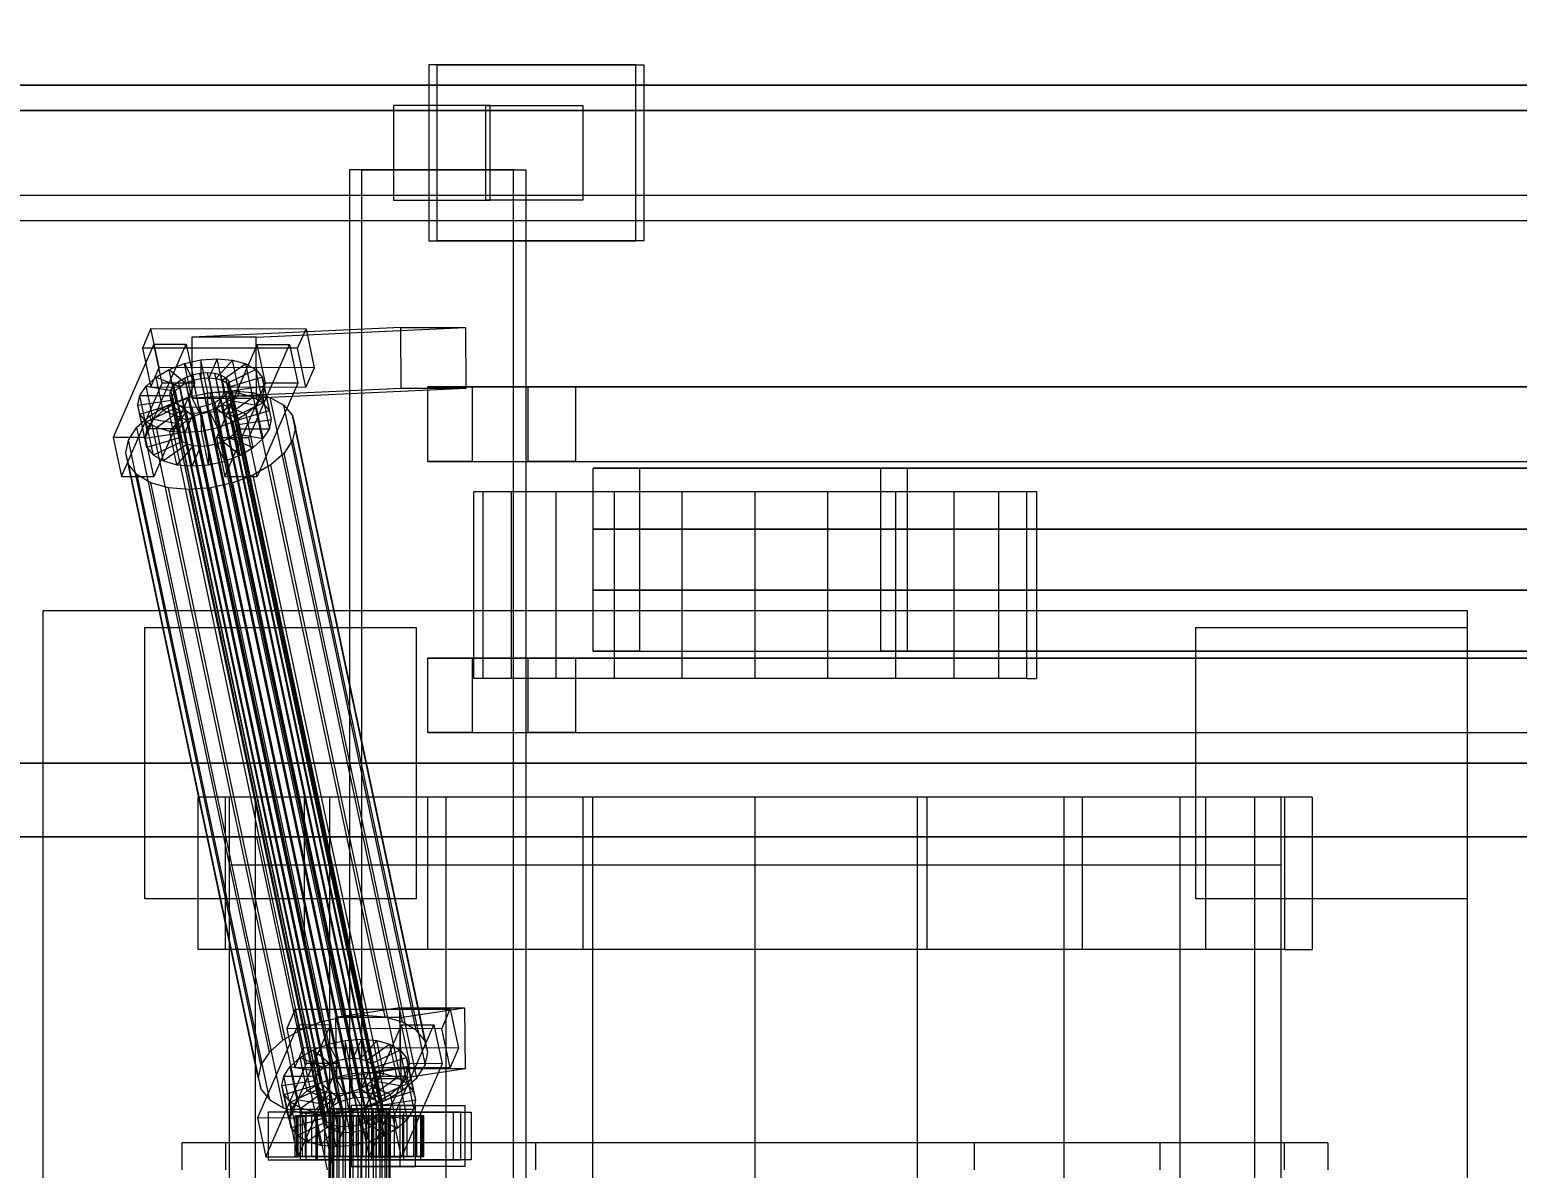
# Model space of a CAD drawing. Header units: millimetres. Extents: x -1970 to 34302, y -65268 to 6837.
# Drawn here: x 9315.6 to 9754.3, y -17869.5 to -17533.7 of the extents above; entities that cross this region are included whole.
import ezdxf

# ---------------------------------------------------------------- set-up
doc = ezdxf.new("R2010")
doc.units = ezdxf.units.MM
for name, color, linetype, lineweight in [('COTAS_O', 1, 'Continuous', 0), ('superior_C01', 7, 'Continuous', 0), ('superior_mezcladora', 7, 'Continuous', 0)]:
    doc.layers.add(name, color=color, linetype=linetype, lineweight=lineweight)
doc.dimstyles.new('R19_100', dxfattribs={"dimtxt": 250, "dimasz": 150, "dimexe": 150, "dimexo": 80, "dimgap": 100, "dimtad": 1, "dimtih": 1, "dimtoh": 1, "dimdsep": 46, "dimcen": 0.09, "dimadec": 0, "dimazin": 0, "dimtfac": 1, "dimtdec": 4, "dimtofl": 0, "dimtmove": 0, "dimatfit": 3, "dimfxl": 1, "dimtolj": 1, "dimtzin": 0, "dimarcsym": 0})

# ---------------------------------------------------------------- blocks, each defined once
blk = doc.blocks.new('*D29')
at = {"layer": 'COTAS_O', "color": 0, "lineweight": -2, "transparency": 16777216}
for p, q in [((10489.53, -17350), (9719.53, -17350)), ((9869.53, -18500), (9869.53, -17500)), ((10489.53, -18650), (9719.53, -18650))]:
    blk.add_line(p, q, dxfattribs=at)
at = {"layer": 'COTAS_O', "color": 0, "transparency": 16777216}
for points in [[(9844.53, -17500), (9894.53, -17500), (9869.53, -17350)], [(9844.53, -18500), (9894.53, -18500), (9869.53, -18650)]]:
    blk.add_solid(points, dxfattribs=at)
at = {"layer": 'Defpoints', "color": 0, "transparency": 16777216}
for p in [(9869.53, -17350), (10569.53, -17350), (10569.53, -18650)]:
    blk.add_point(p, dxfattribs=at)

msp = doc.modelspace()

# ---------------------------------------------------------------- linework, layer by layer
at = {"layer": 'superior_C01'}
for p, q in [((9494.29, -17544), (9433.326, -17544)), ((9433.326, -17544), (9433.326, -17596)), ((9435.761, -17544), (9433.326, -17544)), ((9435.761, -17596), (9435.761, -17544)), ((9435.761, -17544), (9496.725, -17544)), ((9494.29, -17596), (9494.29, -17544)), ((9494.29, -17544), (9496.725, -17544)), ((9496.725, -17544), (9496.725, -17596)), ((10332.152, -17550), (9189.09, -17550)), ((9201.265, -17550), (10344.327, -17550)), ((10418.899, -17550), (9275.837, -17550)), ((9291.056, -17550), (10434.118, -17550)), ((10330.445, -17557.5), (9275.652, -17557.5)), ((9291.241, -17557.5), (10346.034, -17557.5)), ((9451.391, -17556), (9422.814, -17556)), ((9422.814, -17556), (9422.814, -17584)), ((9450.129, -17556), (9422.814, -17556)), ((9450.129, -17584), (9450.129, -17556)), ((9450.129, -17556), (9478.705, -17556)), ((9451.391, -17584), (9451.391, -17556)), ((9451.391, -17556), (9478.705, -17556)), ((9478.705, -17556), (9478.705, -17584)), ((9458.254, -17575), (9409.864, -17575)), ((9409.864, -17575), (9409.864, -18425)), ((9413.516, -17575), (9409.864, -17575)), ((9413.516, -18425), (9413.516, -17575)), ((9413.516, -17575), (9461.906, -17575)), ((9458.254, -18425), (9458.254, -17575)), ((9458.254, -17575), (9461.906, -17575)), ((9461.906, -17575), (9461.906, -18425)), ((9275.652, -17582.5), (10330.445, -17582.5)), ((9291.241, -17582.5), (10346.034, -17582.5)), ((9422.814, -17584), (9451.391, -17584)), ((9422.814, -17584), (9450.129, -17584)), ((9478.705, -17584), (9450.129, -17584)), ((9478.705, -17584), (9451.391, -17584)), ((9189.09, -17590), (10332.152, -17590)), ((9201.265, -17590), (10344.327, -17590)), ((9275.837, -17590), (10418.899, -17590)), ((9291.056, -17590), (10434.118, -17590)), ((9433.326, -17596), (9494.29, -17596)), ((9433.326, -17596), (9435.761, -17596)), ((9496.725, -17596), (9435.761, -17596)), ((9496.725, -17596), (9494.29, -17596)), ((9351.334, -17621.857), (9348.834, -17627.592)), ((9353.765, -17633.325), (9351.334, -17621.857)), ((9351.334, -17621.857), (9397.056, -17621.914)), ((9425.021, -17621.488), (9363.347, -17624.356)), ((9382.398, -17624.356), (9444.072, -17621.488)), ((9394.557, -17627.65), (9397.056, -17621.914)), ((9397.056, -17621.914), (9399.487, -17633.382)), ((9425.099, -17639.486), (9425.021, -17621.488)), ((9425.021, -17621.488), (9444.072, -17621.488)), ((9444.072, -17621.488), (9444.15, -17639.486)), ((9352.192, -17626.449), (9340.192, -17653.98)), ((9394.557, -17627.65), (9348.834, -17627.592)), ((9348.834, -17627.592), (9351.265, -17639.061)), ((9349.718, -17653.992), (9361.717, -17626.461)), ((9354.623, -17637.917), (9352.192, -17626.449)), ((9352.192, -17626.449), (9361.717, -17626.461)), ((9361.717, -17626.461), (9364.148, -17637.929)), ((9382.398, -17624.356), (9363.347, -17624.356)), ((9363.347, -17624.356), (9363.424, -17642.354)), ((9382.673, -17626.487), (9370.674, -17654.019)), ((9380.2, -17654.031), (9392.199, -17626.499)), ((9382.475, -17642.354), (9382.398, -17624.356)), ((9385.104, -17637.955), (9382.673, -17626.487)), ((9382.673, -17626.487), (9392.199, -17626.499)), ((9392.199, -17626.499), (9394.63, -17637.967)), ((9396.988, -17639.118), (9394.557, -17627.65)), ((9356.68, -17633.91), (9361.183, -17632.183)), ((9361.183, -17632.183), (9366.023, -17631.1)), ((9361.183, -17632.183), (9363.781, -17637.157)), ((9363.267, -17642.013), (9361.183, -17632.183)), ((9366.023, -17631.1), (9370.869, -17630.735)), ((9366.023, -17631.1), (9366.074, -17636.643)), ((9368.107, -17640.93), (9366.023, -17631.1)), ((9370.869, -17630.735), (9368.369, -17636.47)), ((9375.391, -17631.112), (9370.511, -17636.649)), ((9372.953, -17640.564), (9370.869, -17630.735)), ((9370.869, -17630.735), (9375.391, -17631.112)), ((9379.282, -17632.206), (9372.354, -17637.167)), ((9377.475, -17640.942), (9375.391, -17631.112)), ((9375.391, -17631.112), (9379.282, -17632.206)), ((9381.366, -17642.036), (9379.282, -17632.206)), ((9379.282, -17632.206), (9382.275, -17633.943)), ((9349.867, -17638.79), (9352.82, -17636.164)), ((9351.265, -17639.061), (9353.765, -17633.325)), ((9352.82, -17636.164), (9356.68, -17633.91)), ((9352.82, -17636.164), (9359.82, -17639.042)), ((9354.904, -17645.994), (9352.82, -17636.164)), ((9399.487, -17633.382), (9353.765, -17633.325)), ((9356.68, -17633.91), (9361.648, -17637.975)), ((9358.764, -17643.74), (9356.68, -17633.91)), ((9359.473, -17637.404), (9361.301, -17636.336)), ((9361.301, -17636.336), (9363.434, -17635.518)), ((9406.624, -17850.135), (9361.301, -17636.336)), ((9363.434, -17635.518), (9365.726, -17635.005)), ((9408.757, -17849.317), (9363.434, -17635.518)), ((9366.074, -17636.643), (9363.781, -17637.157)), ((9365.726, -17635.005), (9368.022, -17634.832)), ((9411.049, -17848.804), (9365.726, -17635.005)), ((9368.369, -17636.47), (9366.074, -17636.643)), ((9366.074, -17636.643), (9368.157, -17646.473)), ((9368.022, -17634.832), (9370.164, -17635.011)), ((9413.345, -17848.631), (9368.022, -17634.832)), ((9368.369, -17636.47), (9370.453, -17646.3)), ((9370.511, -17636.649), (9368.369, -17636.47)), ((9370.164, -17635.011), (9372.007, -17635.529)), ((9415.487, -17848.809), (9370.164, -17635.011)), ((9370.511, -17636.649), (9372.595, -17646.479)), ((9372.354, -17637.167), (9370.511, -17636.649)), ((9372.007, -17635.529), (9373.425, -17636.352)), ((9417.33, -17849.328), (9372.007, -17635.529)), ((9373.425, -17636.352), (9374.321, -17637.422)), ((9418.748, -17850.15), (9373.425, -17636.352)), ((9382.275, -17633.943), (9373.772, -17637.99)), ((9384.168, -17636.203), (9374.669, -17639.061)), ((9384.359, -17643.772), (9382.275, -17633.943)), ((9382.275, -17633.943), (9384.168, -17636.203)), ((9386.252, -17646.033), (9384.168, -17636.203)), ((9384.168, -17636.203), (9384.83, -17638.834)), ((9399.487, -17633.382), (9396.988, -17639.118)), ((9342.624, -17665.449), (9354.623, -17637.917)), ((9348.021, -17641.61), (9349.867, -17638.79)), ((9349.867, -17638.79), (9358.421, -17640.286)), ((9351.951, -17648.62), (9349.867, -17638.79)), ((9351.265, -17639.061), (9396.988, -17639.118)), ((9364.148, -17637.929), (9352.149, -17665.461)), ((9364.148, -17637.929), (9354.623, -17637.917)), ((9356.909, -17641.32), (9357.199, -17639.983)), ((9357.199, -17639.983), (9358.073, -17638.648)), ((9402.522, -17853.782), (9357.199, -17639.983)), ((9358.421, -17640.286), (9357.546, -17641.622)), ((9358.073, -17638.648), (9359.473, -17637.404)), ((9403.396, -17852.446), (9358.073, -17638.648)), ((9359.82, -17639.042), (9358.421, -17640.286)), ((9358.421, -17640.286), (9360.505, -17650.116)), ((9404.795, -17851.202), (9359.473, -17637.404)), ((9361.648, -17637.975), (9359.82, -17639.042)), ((9359.82, -17639.042), (9361.904, -17648.872)), ((9363.781, -17637.157), (9361.648, -17637.975)), ((9361.648, -17637.975), (9363.732, -17647.804)), ((9362.299, -17642.107), (9368.769, -17640.659)), ((9368.107, -17640.93), (9363.267, -17642.013)), ((9425.099, -17639.486), (9363.424, -17642.354)), ((9363.781, -17637.157), (9365.865, -17646.986)), ((9372.953, -17640.564), (9368.107, -17640.93)), ((9368.157, -17646.473), (9368.107, -17640.93)), ((9368.769, -17640.659), (9375.247, -17640.17)), ((9407.84, -17824.968), (9368.769, -17640.659)), ((9370.453, -17646.3), (9372.953, -17640.564)), ((9372.354, -17637.167), (9374.438, -17646.997)), ((9373.772, -17637.99), (9372.354, -17637.167)), ((9372.595, -17646.479), (9377.475, -17640.942)), ((9377.475, -17640.942), (9372.953, -17640.564)), ((9373.105, -17665.487), (9385.104, -17637.955)), ((9374.345, -17640.005), (9373.471, -17641.341)), ((9373.772, -17637.99), (9375.856, -17647.82)), ((9374.669, -17639.061), (9373.772, -17637.99)), ((9374.321, -17637.422), (9374.635, -17638.668)), ((9419.644, -17851.221), (9374.321, -17637.422)), ((9374.635, -17638.668), (9374.345, -17640.005)), ((9374.345, -17640.005), (9419.668, -17853.804)), ((9419.958, -17852.467), (9374.635, -17638.668)), ((9374.669, -17639.061), (9376.752, -17648.891)), ((9374.982, -17640.307), (9374.669, -17639.061)), ((9374.692, -17641.643), (9374.982, -17640.307)), ((9384.83, -17638.834), (9374.982, -17640.307)), ((9374.982, -17640.307), (9377.066, -17650.137)), ((9375.247, -17640.17), (9381.293, -17640.674)), ((9414.319, -17824.479), (9375.247, -17640.17)), ((9381.366, -17642.036), (9377.475, -17640.942)), ((9381.293, -17640.674), (9386.494, -17642.137)), ((9420.364, -17824.984), (9381.293, -17640.674)), ((9444.15, -17639.486), (9382.475, -17642.354)), ((9394.63, -17637.967), (9382.631, -17665.499)), ((9384.83, -17638.834), (9384.218, -17641.655)), ((9386.914, -17648.664), (9384.83, -17638.834)), ((9394.63, -17637.967), (9385.104, -17637.955)), ((9444.15, -17639.486), (9425.099, -17639.486)), ((9347.408, -17644.431), (9348.021, -17641.61)), ((9347.408, -17644.431), (9357.256, -17642.958)), ((9348.071, -17647.062), (9347.408, -17644.431)), ((9349.492, -17654.261), (9347.408, -17644.431)), ((9348.021, -17641.61), (9357.546, -17641.622)), ((9350.105, -17651.44), (9348.021, -17641.61)), ((9348.071, -17647.062), (9357.57, -17644.204)), ((9349.963, -17649.322), (9358.466, -17645.275)), ((9351.119, -17647.428), (9356.279, -17644.416)), ((9358.764, -17643.74), (9354.904, -17645.994)), ((9356.279, -17644.416), (9362.299, -17642.107)), ((9395.351, -17828.725), (9356.279, -17644.416)), ((9357.223, -17642.566), (9356.909, -17641.32)), ((9402.232, -17855.119), (9356.909, -17641.32)), ((9358.119, -17643.637), (9357.223, -17642.566)), ((9402.546, -17856.365), (9357.223, -17642.566)), ((9357.546, -17641.622), (9357.256, -17642.958)), ((9357.256, -17642.958), (9357.57, -17644.204)), ((9357.256, -17642.958), (9359.34, -17652.788)), ((9357.546, -17641.622), (9359.63, -17651.452)), ((9357.57, -17644.204), (9358.466, -17645.275)), ((9357.57, -17644.204), (9359.654, -17654.034)), ((9359.537, -17644.459), (9358.119, -17643.637)), ((9403.442, -17857.435), (9358.119, -17643.637)), ((9358.466, -17645.275), (9359.884, -17646.098)), ((9358.466, -17645.275), (9360.55, -17655.105)), ((9363.267, -17642.013), (9358.764, -17643.74)), ((9363.732, -17647.804), (9358.764, -17643.74)), ((9361.38, -17644.978), (9359.537, -17644.459)), ((9404.86, -17858.258), (9359.537, -17644.459)), ((9363.522, -17645.156), (9361.38, -17644.978)), ((9406.703, -17858.776), (9361.38, -17644.978)), ((9401.371, -17826.416), (9362.299, -17642.107)), ((9365.865, -17646.986), (9363.267, -17642.013)), ((9363.424, -17642.354), (9382.475, -17642.354)), ((9365.818, -17644.983), (9363.522, -17645.156)), ((9408.845, -17858.955), (9363.522, -17645.156)), ((9368.11, -17644.47), (9365.818, -17644.983)), ((9411.141, -17858.782), (9365.818, -17644.983)), ((9370.243, -17643.652), (9368.11, -17644.47)), ((9413.433, -17858.269), (9368.11, -17644.47)), ((9368.457, -17646.108), (9370.59, -17645.29)), ((9372.071, -17642.585), (9370.243, -17643.652)), ((9415.566, -17857.451), (9370.243, -17643.652)), ((9370.59, -17645.29), (9372.419, -17644.223)), ((9375.558, -17649.355), (9370.59, -17645.29)), ((9370.59, -17645.29), (9372.674, -17655.12)), ((9373.471, -17641.341), (9372.071, -17642.585)), ((9417.394, -17856.383), (9372.071, -17642.585)), ((9372.419, -17644.223), (9373.818, -17642.979)), ((9379.418, -17647.101), (9372.419, -17644.223)), ((9372.419, -17644.223), (9374.503, -17654.053)), ((9418.793, -17855.139), (9373.471, -17641.341)), ((9373.818, -17642.979), (9374.692, -17641.643)), ((9382.372, -17644.475), (9373.818, -17642.979)), ((9373.818, -17642.979), (9375.902, -17652.809)), ((9374.438, -17646.997), (9381.366, -17642.036)), ((9374.692, -17641.643), (9384.218, -17641.655)), ((9376.776, -17651.473), (9374.692, -17641.643)), ((9375.856, -17647.82), (9384.359, -17643.772)), ((9382.372, -17644.475), (9379.418, -17647.101)), ((9384.359, -17643.772), (9381.366, -17642.036)), ((9384.218, -17641.655), (9382.372, -17644.475)), ((9384.456, -17654.305), (9382.372, -17644.475)), ((9384.218, -17641.655), (9386.302, -17651.485)), ((9386.252, -17646.033), (9384.359, -17643.772)), ((9386.494, -17642.137), (9390.496, -17644.459)), ((9425.565, -17826.446), (9386.494, -17642.137)), ((9390.496, -17644.459), (9393.026, -17647.481)), ((9429.567, -17828.768), (9390.496, -17644.459)), ((9347.171, -17650.939), (9351.119, -17647.428)), ((9349.963, -17649.322), (9348.071, -17647.062)), ((9350.155, -17656.892), (9348.071, -17647.062)), ((9352.957, -17651.059), (9349.963, -17649.322)), ((9352.047, -17659.152), (9349.963, -17649.322)), ((9351.951, -17648.62), (9350.105, -17651.44)), ((9390.191, -17831.737), (9351.119, -17647.428)), ((9354.904, -17645.994), (9351.951, -17648.62)), ((9360.505, -17650.116), (9351.951, -17648.62)), ((9352.957, -17651.059), (9359.884, -17646.098)), ((9361.904, -17648.872), (9354.904, -17645.994)), ((9356.847, -17652.153), (9361.727, -17646.616)), ((9359.884, -17646.098), (9361.727, -17646.616)), ((9359.884, -17646.098), (9361.968, -17655.927)), ((9360.505, -17650.116), (9361.904, -17648.872)), ((9361.37, -17652.53), (9363.869, -17646.795)), ((9361.727, -17646.616), (9363.869, -17646.795)), ((9361.727, -17646.616), (9363.811, -17656.446)), ((9361.904, -17648.872), (9363.732, -17647.804)), ((9363.732, -17647.804), (9365.865, -17646.986)), ((9363.869, -17646.795), (9366.165, -17646.622)), ((9363.869, -17646.795), (9365.953, -17656.624)), ((9365.865, -17646.986), (9368.157, -17646.473)), ((9366.165, -17646.622), (9368.457, -17646.108)), ((9366.216, -17652.165), (9366.165, -17646.622)), ((9366.165, -17646.622), (9368.249, -17656.451)), ((9368.157, -17646.473), (9370.453, -17646.3)), ((9371.055, -17651.082), (9368.457, -17646.108)), ((9368.457, -17646.108), (9370.541, -17655.938)), ((9370.453, -17646.3), (9372.595, -17646.479)), ((9375.558, -17649.355), (9371.055, -17651.082)), ((9372.595, -17646.479), (9374.438, -17646.997)), ((9374.438, -17646.997), (9375.856, -17647.82)), ((9379.418, -17647.101), (9375.558, -17649.355)), ((9377.642, -17659.184), (9375.558, -17649.355)), ((9375.856, -17647.82), (9376.752, -17648.891)), ((9376.752, -17648.891), (9386.252, -17646.033)), ((9376.752, -17648.891), (9377.066, -17650.137)), ((9377.066, -17650.137), (9386.914, -17648.664)), ((9381.502, -17656.931), (9379.418, -17647.101)), ((9386.914, -17648.664), (9386.252, -17646.033)), ((9386.302, -17651.485), (9386.914, -17648.664)), ((9393.026, -17647.481), (9393.912, -17650.998)), ((9432.097, -17831.79), (9393.026, -17647.481)), ((9349.718, -17653.992), (9340.192, -17653.98)), ((9340.192, -17653.98), (9342.624, -17665.449)), ((9344.703, -17654.709), (9347.171, -17650.939)), ((9386.242, -17835.248), (9347.171, -17650.939)), ((9350.105, -17651.44), (9349.492, -17654.261)), ((9359.34, -17652.788), (9349.492, -17654.261)), ((9352.149, -17665.461), (9349.718, -17653.992)), ((9359.63, -17651.452), (9350.105, -17651.44)), ((9359.654, -17654.034), (9350.155, -17656.892)), ((9356.847, -17652.153), (9352.957, -17651.059)), ((9355.041, -17660.889), (9352.957, -17651.059)), ((9361.37, -17652.53), (9356.847, -17652.153)), ((9358.931, -17661.983), (9356.847, -17652.153)), ((9359.34, -17652.788), (9359.63, -17651.452)), ((9359.654, -17654.034), (9359.34, -17652.788)), ((9359.63, -17651.452), (9360.505, -17650.116)), ((9360.55, -17655.105), (9359.654, -17654.034)), ((9366.216, -17652.165), (9361.37, -17652.53)), ((9363.453, -17662.36), (9361.37, -17652.53)), ((9371.055, -17651.082), (9366.216, -17652.165)), ((9368.3, -17661.995), (9366.216, -17652.165)), ((9380.2, -17654.031), (9370.674, -17654.019)), ((9370.674, -17654.019), (9373.105, -17665.487)), ((9373.139, -17660.912), (9371.055, -17651.082)), ((9374.503, -17654.053), (9372.674, -17655.12)), ((9375.902, -17652.809), (9374.503, -17654.053)), ((9374.503, -17654.053), (9381.502, -17656.931)), ((9376.776, -17651.473), (9375.902, -17652.809)), ((9375.902, -17652.809), (9384.456, -17654.305)), ((9377.066, -17650.137), (9376.776, -17651.473)), ((9386.302, -17651.485), (9376.776, -17651.473)), ((9382.631, -17665.499), (9380.2, -17654.031)), ((9384.456, -17654.305), (9386.302, -17651.485)), ((9393.912, -17650.998), (9393.093, -17654.769)), ((9432.983, -17835.307), (9393.912, -17650.998)), ((9343.884, -17658.48), (9344.703, -17654.709)), ((9344.77, -17661.997), (9343.884, -17658.48)), ((9382.955, -17842.789), (9343.884, -17658.48)), ((9383.774, -17839.018), (9344.703, -17654.709)), ((9349.492, -17654.261), (9350.155, -17656.892)), ((9350.155, -17656.892), (9352.047, -17659.152)), ((9360.55, -17655.105), (9352.047, -17659.152)), ((9361.968, -17655.927), (9355.041, -17660.889)), ((9363.811, -17656.446), (9358.931, -17661.983)), ((9361.968, -17655.927), (9360.55, -17655.105)), ((9363.811, -17656.446), (9361.968, -17655.927)), ((9365.953, -17656.624), (9363.453, -17662.36)), ((9365.953, -17656.624), (9363.811, -17656.446)), ((9368.249, -17656.451), (9365.953, -17656.624)), ((9370.541, -17655.938), (9368.249, -17656.451)), ((9368.249, -17656.451), (9368.3, -17661.995)), ((9372.674, -17655.12), (9370.541, -17655.938)), ((9370.541, -17655.938), (9373.139, -17660.912)), ((9372.674, -17655.12), (9377.642, -17659.184)), ((9377.642, -17659.184), (9381.502, -17656.931)), ((9381.502, -17656.931), (9384.456, -17654.305)), ((9390.625, -17658.539), (9386.676, -17662.05)), ((9393.093, -17654.769), (9390.625, -17658.539)), ((9429.696, -17842.848), (9390.625, -17658.539)), ((9393.093, -17654.769), (9432.164, -17839.078)), ((9347.3, -17665.019), (9344.77, -17661.997)), ((9383.841, -17846.306), (9344.77, -17661.997)), ((9352.047, -17659.152), (9355.041, -17660.889)), ((9355.041, -17660.889), (9358.931, -17661.983)), ((9358.931, -17661.983), (9363.453, -17662.36)), ((9363.453, -17662.36), (9368.3, -17661.995)), ((9368.3, -17661.995), (9373.139, -17660.912)), ((9373.139, -17660.912), (9377.642, -17659.184)), ((9386.676, -17662.05), (9381.516, -17665.062)), ((9425.748, -17846.359), (9386.676, -17662.05)), ((9342.624, -17665.449), (9352.149, -17665.461)), ((9351.301, -17667.341), (9347.3, -17665.019)), ((9386.371, -17849.328), (9347.3, -17665.019)), ((9356.502, -17668.803), (9351.301, -17667.341)), ((9390.373, -17851.65), (9351.301, -17667.341)), ((9373.105, -17665.487), (9382.631, -17665.499)), ((9381.516, -17665.062), (9375.496, -17667.371)), ((9420.588, -17849.371), (9381.516, -17665.062)), ((9362.548, -17669.308), (9356.502, -17668.803)), ((9395.574, -17853.113), (9356.502, -17668.803)), ((9369.027, -17668.819), (9362.548, -17669.308)), ((9401.62, -17853.617), (9362.548, -17669.308)), ((9375.496, -17667.371), (9369.027, -17668.819)), ((9408.098, -17853.128), (9369.027, -17668.819)), ((9414.568, -17851.68), (9375.496, -17667.371)), ((2005.168, -17750), (11044.69, -17750)), ((11046.22, -17750), (2006.698, -17750)), ((8953.606, -17771.702), (9382.488, -17771.702)), ((9384.305, -17771.702), (8955.423, -17771.702)), ((9382.488, -17771.702), (9403.327, -17870)), ((9382.488, -17771.702), (9384.305, -17771.702)), ((9382.488, -17771.702), (9811.37, -17771.702)), ((9405.143, -17870), (9384.305, -17771.702)), ((9813.187, -17771.702), (9384.305, -17771.702)), ((9393.878, -17822.549), (9391.379, -17828.285)), ((9396.309, -17834.017), (9393.878, -17822.549)), ((9393.878, -17822.549), (9439.601, -17822.606)), ((9407.84, -17824.968), (9401.371, -17826.416)), ((9424.705, -17822.189), (9405.804, -17825.057)), ((9424.854, -17825.057), (9405.804, -17825.057)), ((9405.804, -17825.057), (9406.056, -17843.038)), ((9414.319, -17824.479), (9407.84, -17824.968)), ((9420.364, -17824.984), (9414.319, -17824.479)), ((9425.565, -17826.446), (9420.364, -17824.984)), ((9424.958, -17840.17), (9424.705, -17822.189)), ((9424.705, -17822.189), (9443.756, -17822.189)), ((9424.854, -17825.057), (9443.756, -17822.189)), ((9425.107, -17843.038), (9424.854, -17825.057)), ((9437.101, -17828.342), (9439.601, -17822.606)), ((9439.601, -17822.606), (9442.032, -17834.074)), ((9443.756, -17822.189), (9444.009, -17840.17)), ((9394.736, -17827.141), (9382.737, -17854.673)), ((9395.351, -17828.725), (9390.191, -17831.737)), ((9437.101, -17828.342), (9391.379, -17828.285)), ((9391.379, -17828.285), (9393.81, -17839.753)), ((9392.262, -17854.685), (9404.262, -17827.153)), ((9397.167, -17838.609), (9394.736, -17827.141)), ((9394.736, -17827.141), (9404.262, -17827.153)), ((9401.371, -17826.416), (9395.351, -17828.725)), ((9404.262, -17827.153), (9406.693, -17838.621)), ((9425.218, -17827.179), (9413.219, -17854.711)), ((9422.744, -17854.723), (9434.743, -17827.191)), ((9427.649, -17838.647), (9425.218, -17827.179)), ((9425.218, -17827.179), (9434.743, -17827.191)), ((9429.567, -17828.768), (9425.565, -17826.446)), ((9432.097, -17831.79), (9429.567, -17828.768)), ((9434.743, -17827.191), (9437.174, -17838.659)), ((9439.532, -17839.81), (9437.101, -17828.342)), ((9390.191, -17831.737), (9386.242, -17835.248)), ((9393.81, -17839.753), (9396.309, -17834.017)), ((9442.032, -17834.074), (9396.309, -17834.017)), ((9399.225, -17834.603), (9403.728, -17832.875)), ((9403.728, -17832.875), (9408.567, -17831.792)), ((9403.728, -17832.875), (9406.326, -17837.849)), ((9405.812, -17842.705), (9403.728, -17832.875)), ((9408.567, -17831.792), (9413.413, -17831.427)), ((9408.567, -17831.792), (9408.618, -17837.336)), ((9410.651, -17841.622), (9408.567, -17831.792)), ((9413.413, -17831.427), (9410.914, -17837.163)), ((9417.936, -17831.804), (9413.056, -17837.341)), ((9415.497, -17841.257), (9413.413, -17831.427)), ((9413.413, -17831.427), (9417.936, -17831.804)), ((9421.826, -17832.898), (9414.899, -17837.86)), ((9420.02, -17841.634), (9417.936, -17831.804)), ((9417.936, -17831.804), (9421.826, -17832.898)), ((9423.91, -17842.728), (9421.826, -17832.898)), ((9421.826, -17832.898), (9424.82, -17834.635)), ((9432.983, -17835.307), (9432.097, -17831.79)), ((9442.032, -17834.074), (9439.532, -17839.81)), ((9386.242, -17835.248), (9383.774, -17839.018)), ((9392.411, -17839.482), (9395.365, -17836.856)), ((9395.365, -17836.856), (9399.225, -17834.603)), ((9395.365, -17836.856), (9402.364, -17839.734)), ((9397.449, -17846.686), (9395.365, -17836.856)), ((9399.225, -17834.603), (9404.193, -17838.667)), ((9401.309, -17844.433), (9399.225, -17834.603)), ((9406.326, -17837.849), (9404.193, -17838.667)), ((9408.618, -17837.336), (9406.326, -17837.849)), ((9406.326, -17837.849), (9408.41, -17847.679)), ((9410.914, -17837.163), (9408.618, -17837.336)), ((9408.618, -17837.336), (9410.702, -17847.165)), ((9410.914, -17837.163), (9412.997, -17846.992)), ((9413.056, -17837.341), (9410.914, -17837.163)), ((9413.056, -17837.341), (9415.14, -17847.171)), ((9414.899, -17837.86), (9413.056, -17837.341)), ((9414.899, -17837.86), (9416.982, -17847.689)), ((9416.317, -17838.682), (9414.899, -17837.86)), ((9424.82, -17834.635), (9416.317, -17838.682)), ((9426.712, -17836.895), (9417.213, -17839.753)), ((9426.904, -17844.465), (9424.82, -17834.635)), ((9424.82, -17834.635), (9426.712, -17836.895)), ((9428.796, -17846.725), (9426.712, -17836.895)), ((9426.712, -17836.895), (9427.375, -17839.526)), ((9432.164, -17839.078), (9432.983, -17835.307)), ((9383.774, -17839.018), (9382.955, -17842.789)), ((9382.955, -17842.789), (9383.841, -17846.306)), ((9385.168, -17866.141), (9397.167, -17838.609)), ((9389.953, -17845.123), (9390.565, -17842.302)), ((9390.565, -17842.302), (9392.411, -17839.482)), ((9390.565, -17842.302), (9400.091, -17842.314)), ((9392.649, -17852.132), (9390.565, -17842.302)), ((9392.411, -17839.482), (9400.965, -17840.978)), ((9394.495, -17849.312), (9392.411, -17839.482)), ((9393.81, -17839.753), (9439.532, -17839.81)), ((9406.693, -17838.621), (9394.694, -17866.153)), ((9406.693, -17838.621), (9397.167, -17838.609)), ((9400.091, -17842.314), (9399.801, -17843.65)), ((9400.965, -17840.978), (9400.091, -17842.314)), ((9400.091, -17842.314), (9402.175, -17852.144)), ((9402.364, -17839.734), (9400.965, -17840.978)), ((9400.965, -17840.978), (9403.049, -17850.808)), ((9405.812, -17842.705), (9401.309, -17844.433)), ((9404.193, -17838.667), (9402.364, -17839.734)), ((9402.364, -17839.734), (9404.448, -17849.564)), ((9404.193, -17838.667), (9406.276, -17848.497)), ((9410.651, -17841.622), (9405.812, -17842.705)), ((9408.41, -17847.679), (9405.812, -17842.705)), ((9424.958, -17840.17), (9406.056, -17843.038)), ((9415.497, -17841.257), (9410.651, -17841.622)), ((9410.702, -17847.165), (9410.651, -17841.622)), ((9412.997, -17846.992), (9415.497, -17841.257)), ((9415.14, -17847.171), (9420.02, -17841.634)), ((9420.02, -17841.634), (9415.497, -17841.257)), ((9415.65, -17866.179), (9427.649, -17838.647)), ((9416.317, -17838.682), (9418.4, -17848.512)), ((9417.213, -17839.753), (9416.317, -17838.682)), ((9416.362, -17843.671), (9417.237, -17842.335)), ((9416.982, -17847.689), (9423.91, -17842.728)), ((9417.213, -17839.753), (9419.297, -17849.583)), ((9417.527, -17840.999), (9417.213, -17839.753)), ((9417.237, -17842.335), (9417.527, -17840.999)), ((9417.237, -17842.335), (9426.762, -17842.347)), ((9419.321, -17852.165), (9417.237, -17842.335)), ((9427.375, -17839.526), (9417.527, -17840.999)), ((9417.527, -17840.999), (9419.611, -17850.829)), ((9423.91, -17842.728), (9420.02, -17841.634)), ((9426.904, -17844.465), (9423.91, -17842.728)), ((9426.762, -17842.347), (9424.916, -17845.167)), ((9444.009, -17840.17), (9424.958, -17840.17)), ((9444.009, -17840.17), (9425.107, -17843.038)), ((9437.174, -17838.659), (9425.175, -17866.191)), ((9425.748, -17846.359), (9429.696, -17842.848)), ((9427.375, -17839.526), (9426.762, -17842.347)), ((9426.762, -17842.347), (9428.846, -17852.177)), ((9429.459, -17849.356), (9427.375, -17839.526)), ((9437.174, -17838.659), (9427.649, -17838.647)), ((9429.696, -17842.848), (9432.164, -17839.078)), ((9383.841, -17846.306), (9386.371, -17849.328)), ((9389.953, -17845.123), (9399.801, -17843.65)), ((9390.615, -17847.754), (9389.953, -17845.123)), ((9392.036, -17854.953), (9389.953, -17845.123)), ((9390.615, -17847.754), (9400.114, -17844.897)), ((9392.508, -17850.015), (9401.011, -17845.967)), ((9397.449, -17846.686), (9394.495, -17849.312)), ((9395.501, -17851.751), (9402.429, -17846.79)), ((9401.309, -17844.433), (9397.449, -17846.686)), ((9404.448, -17849.564), (9397.449, -17846.686)), ((9399.801, -17843.65), (9400.114, -17844.897)), ((9399.801, -17843.65), (9401.884, -17853.48)), ((9400.114, -17844.897), (9401.011, -17845.967)), ((9400.114, -17844.897), (9402.198, -17854.726)), ((9401.011, -17845.967), (9402.429, -17846.79)), ((9401.011, -17845.967), (9403.095, -17855.797)), ((9406.276, -17848.497), (9401.309, -17844.433)), ((9402.429, -17846.79), (9404.272, -17847.308)), ((9402.429, -17846.79), (9404.513, -17856.62)), ((9406.056, -17843.038), (9425.107, -17843.038)), ((9408.41, -17847.679), (9410.702, -17847.165)), ((9408.709, -17847.314), (9411.002, -17846.801)), ((9410.702, -17847.165), (9412.997, -17846.992)), ((9411.002, -17846.801), (9413.135, -17845.983)), ((9413.6, -17851.774), (9411.002, -17846.801)), ((9411.002, -17846.801), (9413.086, -17856.631)), ((9412.997, -17846.992), (9415.14, -17847.171)), ((9413.135, -17845.983), (9414.963, -17844.915)), ((9418.103, -17850.047), (9413.135, -17845.983)), ((9413.135, -17845.983), (9415.219, -17855.812)), ((9414.963, -17844.915), (9416.362, -17843.671)), ((9421.963, -17847.793), (9414.963, -17844.915)), ((9414.963, -17844.915), (9417.047, -17854.745)), ((9415.14, -17847.171), (9416.982, -17847.689)), ((9424.916, -17845.167), (9416.362, -17843.671)), ((9416.362, -17843.671), (9418.446, -17853.501)), ((9418.4, -17848.512), (9426.904, -17844.465)), ((9419.297, -17849.583), (9428.796, -17846.725)), ((9420.588, -17849.371), (9425.748, -17846.359)), ((9424.916, -17845.167), (9421.963, -17847.793)), ((9427, -17854.997), (9424.916, -17845.167)), ((9428.796, -17846.725), (9426.904, -17844.465)), ((9429.459, -17849.356), (9428.796, -17846.725)), ((9386.371, -17849.328), (9390.373, -17851.65)), ((9392.508, -17850.015), (9390.615, -17847.754)), ((9392.699, -17857.584), (9390.615, -17847.754)), ((9395.501, -17851.751), (9392.508, -17850.015)), ((9394.591, -17859.844), (9392.508, -17850.015)), ((9394.495, -17849.312), (9392.649, -17852.132)), ((9403.049, -17850.808), (9394.495, -17849.312)), ((9399.392, -17852.845), (9404.272, -17847.308)), ((9402.175, -17852.144), (9403.049, -17850.808)), ((9403.049, -17850.808), (9404.448, -17849.564)), ((9404.795, -17851.202), (9403.396, -17852.446)), ((9403.914, -17853.223), (9406.414, -17847.487)), ((9404.272, -17847.308), (9406.414, -17847.487)), ((9404.272, -17847.308), (9406.356, -17857.138)), ((9404.448, -17849.564), (9406.276, -17848.497)), ((9406.624, -17850.135), (9404.795, -17851.202)), ((9406.276, -17848.497), (9408.41, -17847.679)), ((9406.414, -17847.487), (9408.709, -17847.314)), ((9406.414, -17847.487), (9408.498, -17857.317)), ((9408.757, -17849.317), (9406.624, -17850.135)), ((9408.76, -17852.857), (9408.709, -17847.314)), ((9408.709, -17847.314), (9410.793, -17857.144)), ((9411.049, -17848.804), (9408.757, -17849.317)), ((9429.4, -17851), (9410.349, -17851)), ((9410.349, -17851), (9410.349, -17869)), ((9424.838, -17851), (9410.349, -17851)), ((9413.345, -17848.631), (9411.049, -17848.804)), ((9415.487, -17848.809), (9413.345, -17848.631)), ((9418.103, -17850.047), (9413.6, -17851.774)), ((9414.568, -17851.68), (9420.588, -17849.371)), ((9417.33, -17849.328), (9415.487, -17848.809)), ((9416.982, -17847.689), (9418.4, -17848.512)), ((9418.748, -17850.15), (9417.33, -17849.328)), ((9421.963, -17847.793), (9418.103, -17850.047)), ((9420.187, -17859.877), (9418.103, -17850.047)), ((9418.4, -17848.512), (9419.297, -17849.583)), ((9419.644, -17851.221), (9418.748, -17850.15)), ((9419.297, -17849.583), (9419.611, -17850.829)), ((9419.611, -17850.829), (9419.321, -17852.165)), ((9419.611, -17850.829), (9429.459, -17849.356)), ((9419.958, -17852.467), (9419.644, -17851.221)), ((9424.046, -17857.623), (9421.963, -17847.793)), ((9424.838, -17869), (9424.838, -17851)), ((9424.838, -17851), (9443.889, -17851)), ((9428.846, -17852.177), (9429.459, -17849.356)), ((9429.4, -17869), (9429.4, -17851)), ((9429.4, -17851), (9443.889, -17851)), ((9443.889, -17851), (9443.889, -17869)), ((9392.262, -17854.685), (9382.737, -17854.673)), ((9382.737, -17854.673), (9385.168, -17866.141)), ((9395.395, -17853), (9385.87, -17853)), ((9385.87, -17853), (9385.87, -17867)), ((9400.48, -17853), (9385.87, -17853)), ((9390.373, -17851.65), (9395.574, -17853.113)), ((9392.649, -17852.132), (9392.036, -17854.953)), ((9401.884, -17853.48), (9392.036, -17854.953)), ((9392.036, -17854.953), (9392.699, -17857.584)), ((9394.694, -17866.153), (9392.262, -17854.685)), ((9402.175, -17852.144), (9392.649, -17852.132)), ((9402.198, -17854.726), (9392.699, -17857.584)), ((9394.309, -17854), (9393.896, -17854)), ((9393.896, -17854), (9403.884, -17854)), ((9393.896, -17866), (9393.896, -17854)), ((9393.896, -17854), (9394.776, -17854)), ((9395.987, -17854), (9394.309, -17854)), ((9394.309, -17854), (9404.08, -17854)), ((9394.309, -17866), (9394.309, -17854)), ((9403.095, -17855.797), (9394.591, -17859.844)), ((9394.776, -17854), (9404.301, -17854)), ((9394.776, -17866), (9394.776, -17854)), ((9394.776, -17854), (9396.889, -17854)), ((9395.395, -17867), (9395.395, -17853)), ((9395.395, -17853), (9410.006, -17853)), ((9399.392, -17852.845), (9395.501, -17851.751)), ((9397.585, -17861.581), (9395.501, -17851.751)), ((9395.574, -17853.113), (9401.62, -17853.617)), ((9398.817, -17854), (9395.987, -17854)), ((9395.987, -17854), (9404.875, -17854)), ((9395.987, -17866), (9395.987, -17854)), ((9396.889, -17854), (9405.302, -17854)), ((9396.889, -17866), (9396.889, -17854)), ((9396.889, -17854), (9400.092, -17854)), ((9442.736, -17853), (9397.014, -17853)), ((9397.014, -17853), (9397.014, -17867)), ((9400.057, -17853), (9397.014, -17853)), ((9402.604, -17854), (9398.817, -17854)), ((9398.817, -17854), (9406.215, -17854)), ((9398.817, -17866), (9398.817, -17854)), ((9403.914, -17853.223), (9399.392, -17852.845)), ((9401.476, -17862.675), (9399.392, -17852.845)), ((9400.057, -17867), (9400.057, -17853)), ((9400.057, -17853), (9445.78, -17853)), ((9400.092, -17854), (9406.819, -17854)), ((9400.092, -17866), (9400.092, -17854)), ((9400.092, -17854), (9404.166, -17854)), ((9400.48, -17867), (9400.48, -17853)), ((9400.48, -17853), (9410.006, -17853)), ((9401.62, -17853.617), (9408.098, -17853.128)), ((9401.884, -17853.48), (9402.175, -17852.144)), ((9402.198, -17854.726), (9401.884, -17853.48)), ((9403.095, -17855.797), (9402.198, -17854.726)), ((9402.522, -17853.782), (9402.232, -17855.119)), ((9402.232, -17855.119), (9402.546, -17856.365)), ((9403.396, -17852.446), (9402.522, -17853.782)), ((9407.091, -17854), (9402.604, -17854)), ((9402.604, -17854), (9408.009, -17854)), ((9402.604, -17866), (9402.604, -17854)), ((9404.513, -17856.62), (9403.095, -17855.797)), ((9404.08, -17852), (9403.884, -17852)), ((9403.884, -17852), (9404.301, -17852)), ((9403.884, -18148), (9403.884, -17852)), ((9403.884, -17854), (9404.08, -17854)), ((9403.884, -17854), (9403.884, -17866)), ((9404.301, -17854), (9403.884, -17854)), ((9408.76, -17852.857), (9403.914, -17853.223)), ((9405.998, -17863.052), (9403.914, -17853.223)), ((9404.875, -17852), (9404.08, -17852)), ((9404.08, -18148), (9404.08, -17852)), ((9404.08, -17854), (9404.875, -17854)), ((9404.08, -17854), (9404.08, -17866)), ((9404.166, -17854), (9408.749, -17854)), ((9404.166, -17866), (9404.166, -17854)), ((9404.166, -17854), (9408.833, -17854)), ((9404.301, -17852), (9405.302, -17852)), ((9404.301, -18148), (9404.301, -17852)), ((9404.301, -17854), (9404.301, -17866)), ((9405.302, -17854), (9404.301, -17854)), ((9406.215, -17852), (9404.875, -17852)), ((9404.875, -18148), (9404.875, -17852)), ((9404.875, -17854), (9406.215, -17854)), ((9404.875, -17854), (9404.875, -17866)), ((9405.302, -17852), (9406.819, -17852)), ((9405.302, -18148), (9405.302, -17852)), ((9405.302, -17854), (9405.302, -17866)), ((9406.819, -17854), (9405.302, -17854)), ((9408.009, -17852), (9406.215, -17852)), ((9406.215, -18148), (9406.215, -17852)), ((9406.215, -17854), (9408.009, -17854)), ((9406.215, -17854), (9406.215, -17866)), ((9406.819, -17852), (9408.749, -17852)), ((9406.819, -18148), (9406.819, -17852)), ((9406.819, -17854), (9406.819, -17866)), ((9408.749, -17854), (9406.819, -17854)), ((9411.972, -17854), (9407.091, -17854)), ((9407.091, -17854), (9410.135, -17854)), ((9407.091, -17866), (9407.091, -17854)), ((9410.135, -17852), (9408.009, -17852)), ((9408.009, -18148), (9408.009, -17852)), ((9408.009, -17854), (9410.135, -17854)), ((9408.009, -17854), (9408.009, -17866)), ((9408.098, -17853.128), (9414.568, -17851.68)), ((9408.749, -17852), (9410.96, -17852)), ((9408.749, -18148), (9408.749, -17852)), ((9408.749, -17854), (9408.749, -17866)), ((9410.96, -17854), (9408.749, -17854)), ((9413.6, -17851.774), (9408.76, -17852.857)), ((9410.844, -17862.687), (9408.76, -17852.857)), ((9408.833, -17854), (9410.96, -17854)), ((9408.833, -17866), (9408.833, -17854)), ((9408.833, -17854), (9413.776, -17854)), ((9410.006, -17853), (9410.006, -17867)), ((9412.447, -17852), (9410.135, -17852)), ((9410.135, -18148), (9410.135, -17852)), ((9410.135, -17854), (9412.447, -17854)), ((9410.135, -17854), (9410.135, -17866)), ((9410.96, -17852), (9413.301, -17852)), ((9410.96, -18148), (9410.96, -17852)), ((9410.96, -17854), (9410.96, -17866)), ((9413.301, -17854), (9410.96, -17854)), ((9416.915, -17854), (9411.972, -17854)), ((9411.972, -17854), (9412.447, -17854)), ((9411.972, -17866), (9411.972, -17854)), ((9414.788, -17852), (9412.447, -17852)), ((9412.447, -18148), (9412.447, -17852)), ((9412.447, -17854), (9414.788, -17854)), ((9412.447, -17854), (9412.447, -17866)), ((9415.219, -17855.812), (9413.086, -17856.631)), ((9422.744, -17854.723), (9413.219, -17854.711)), ((9413.219, -17854.711), (9415.65, -17866.179)), ((9413.301, -17852), (9415.614, -17852)), ((9413.301, -18148), (9413.301, -17852)), ((9413.776, -17854), (9413.301, -17854)), ((9413.301, -17854), (9413.301, -17866)), ((9415.614, -17854), (9413.301, -17854)), ((9415.683, -17861.604), (9413.6, -17851.774)), ((9413.776, -17866), (9413.776, -17854)), ((9413.776, -17854), (9418.657, -17854)), ((9416.999, -17852), (9414.788, -17852)), ((9414.788, -18148), (9414.788, -17852)), ((9416.915, -17854), (9414.788, -17854)), ((9414.788, -17854), (9416.999, -17854)), ((9414.788, -17854), (9414.788, -17866)), ((9417.047, -17854.745), (9415.219, -17855.812)), ((9415.219, -17855.812), (9420.187, -17859.877)), ((9415.614, -17852), (9417.739, -17852)), ((9415.614, -18148), (9415.614, -17852)), ((9418.657, -17854), (9415.614, -17854)), ((9415.614, -17854), (9415.614, -17866)), ((9417.739, -17854), (9415.614, -17854)), ((9425.877, -17853), (9416.352, -17853)), ((9416.352, -17853), (9416.352, -17867)), ((9430.962, -17853), (9416.352, -17853)), ((9421.582, -17854), (9416.915, -17854)), ((9416.915, -17866), (9416.915, -17854)), ((9418.929, -17852), (9416.999, -17852)), ((9416.999, -18148), (9416.999, -17852)), ((9421.582, -17854), (9416.999, -17854)), ((9416.999, -17854), (9418.929, -17854)), ((9416.999, -17854), (9416.999, -17866)), ((9418.446, -17853.501), (9417.047, -17854.745)), ((9417.047, -17854.745), (9424.046, -17857.623)), ((9417.394, -17856.383), (9418.793, -17855.139)), ((9417.739, -17852), (9419.533, -17852)), ((9417.739, -18148), (9417.739, -17852)), ((9423.145, -17854), (9417.739, -17854)), ((9417.739, -17854), (9417.739, -17866)), ((9419.533, -17854), (9417.739, -17854)), ((9419.321, -17852.165), (9418.446, -17853.501)), ((9418.446, -17853.501), (9427, -17854.997)), ((9418.657, -17866), (9418.657, -17854)), ((9418.657, -17854), (9423.145, -17854)), ((9418.793, -17855.139), (9419.668, -17853.804)), ((9420.446, -17852), (9418.929, -17852)), ((9418.929, -18148), (9418.929, -17852)), ((9425.656, -17854), (9418.929, -17854)), ((9418.929, -17854), (9420.446, -17854)), ((9418.929, -17854), (9418.929, -17866)), ((9428.846, -17852.177), (9419.321, -17852.165)), ((9419.533, -17852), (9420.873, -17852)), ((9419.533, -18148), (9419.533, -17852)), ((9426.932, -17854), (9419.533, -17854)), ((9419.533, -17854), (9419.533, -17866)), ((9420.873, -17854), (9419.533, -17854)), ((9419.668, -17853.804), (9419.958, -17852.467)), ((9421.447, -17852), (9420.446, -17852)), ((9420.446, -18148), (9420.446, -17852)), ((9428.859, -17854), (9420.446, -17854)), ((9420.446, -17854), (9421.447, -17854)), ((9420.446, -17854), (9420.446, -17866)), ((9420.873, -17852), (9421.668, -17852)), ((9420.873, -18148), (9420.873, -17852)), ((9429.761, -17854), (9420.873, -17854)), ((9420.873, -17854), (9420.873, -17866)), ((9421.668, -17854), (9420.873, -17854)), ((9421.864, -17852), (9421.447, -17852)), ((9421.447, -17852), (9421.447, -18148)), ((9421.447, -17854), (9430.973, -17854)), ((9421.447, -17866), (9421.447, -17854)), ((9421.447, -17854), (9421.864, -17854)), ((9425.656, -17854), (9421.582, -17854)), ((9421.582, -17866), (9421.582, -17854)), ((9421.668, -17852), (9421.864, -17852)), ((9421.668, -18148), (9421.668, -17852)), ((9431.44, -17854), (9421.668, -17854)), ((9421.668, -17854), (9421.668, -17866)), ((9421.864, -17854), (9421.668, -17854)), ((9421.864, -18148), (9421.864, -17852)), ((9431.853, -17854), (9421.864, -17854)), ((9421.864, -17854), (9421.864, -17866)), ((9425.175, -17866.191), (9422.744, -17854.723)), ((9423.145, -17866), (9423.145, -17854)), ((9423.145, -17854), (9426.932, -17854)), ((9424.046, -17857.623), (9427, -17854.997)), ((9428.859, -17854), (9425.656, -17854)), ((9425.656, -17866), (9425.656, -17854)), ((9425.877, -17867), (9425.877, -17853)), ((9425.877, -17853), (9440.487, -17853)), ((9426.932, -17866), (9426.932, -17854)), ((9426.932, -17854), (9429.761, -17854)), ((9427, -17854.997), (9428.846, -17852.177)), ((9430.973, -17854), (9428.859, -17854)), ((9428.859, -17866), (9428.859, -17854)), ((9429.761, -17866), (9429.761, -17854)), ((9429.761, -17854), (9431.44, -17854)), ((9430.962, -17867), (9430.962, -17853)), ((9430.962, -17853), (9440.487, -17853)), ((9430.973, -17854), (9430.973, -17866)), ((9431.853, -17854), (9430.973, -17854)), ((9431.44, -17866), (9431.44, -17854)), ((9431.44, -17854), (9431.853, -17854)), ((9431.853, -17866), (9431.853, -17854)), ((9440.487, -17853), (9440.487, -17867)), ((9442.736, -17867), (9442.736, -17853)), ((9442.736, -17853), (9445.78, -17853)), ((9445.78, -17853), (9445.78, -17867)), ((9392.699, -17857.584), (9394.591, -17859.844)), ((9394.591, -17859.844), (9397.585, -17861.581)), ((9404.513, -17856.62), (9397.585, -17861.581)), ((9406.356, -17857.138), (9401.476, -17862.675)), ((9402.546, -17856.365), (9403.442, -17857.435)), ((9403.442, -17857.435), (9404.86, -17858.258)), ((9406.356, -17857.138), (9404.513, -17856.62)), ((9404.86, -17858.258), (9406.703, -17858.776)), ((9408.498, -17857.317), (9405.998, -17863.052)), ((9408.498, -17857.317), (9406.356, -17857.138)), ((9406.703, -17858.776), (9408.845, -17858.955)), ((9410.793, -17857.144), (9408.498, -17857.317)), ((9408.845, -17858.955), (9411.141, -17858.782)), ((9413.086, -17856.631), (9410.793, -17857.144)), ((9410.793, -17857.144), (9410.844, -17862.687)), ((9411.141, -17858.782), (9413.433, -17858.269)), ((9413.086, -17856.631), (9415.683, -17861.604)), ((9413.433, -17858.269), (9415.566, -17857.451)), ((9415.566, -17857.451), (9417.394, -17856.383)), ((9415.683, -17861.604), (9420.187, -17859.877)), ((9420.187, -17859.877), (9424.046, -17857.623)), ((9397.585, -17861.581), (9401.476, -17862.675)), ((9401.476, -17862.675), (9405.998, -17863.052)), ((9405.998, -17863.052), (9410.844, -17862.687)), ((9410.844, -17862.687), (9415.683, -17861.604)), ((9385.168, -17866.141), (9394.694, -17866.153)), ((9385.87, -17867), (9395.395, -17867)), ((9385.87, -17867), (9400.48, -17867)), ((9403.884, -17866), (9393.896, -17866)), ((9393.896, -17866), (9394.309, -17866)), ((9394.776, -17866), (9393.896, -17866)), ((9404.08, -17866), (9394.309, -17866)), ((9394.309, -17866), (9395.987, -17866)), ((9404.301, -17866), (9394.776, -17866)), ((9396.889, -17866), (9394.776, -17866)), ((9410.006, -17867), (9395.395, -17867)), ((9404.875, -17866), (9395.987, -17866)), ((9395.987, -17866), (9398.817, -17866)), ((9405.302, -17866), (9396.889, -17866)), ((9400.092, -17866), (9396.889, -17866)), ((9397.014, -17867), (9442.736, -17867)), ((9397.014, -17867), (9400.057, -17867)), ((9406.215, -17866), (9398.817, -17866)), ((9398.817, -17866), (9402.604, -17866)), ((9445.78, -17867), (9400.057, -17867)), ((9406.819, -17866), (9400.092, -17866)), ((9404.166, -17866), (9400.092, -17866)), ((9410.006, -17867), (9400.48, -17867)), ((9408.009, -17866), (9402.604, -17866)), ((9402.604, -17866), (9407.091, -17866)), ((9404.08, -17866), (9403.884, -17866)), ((9403.884, -17866), (9404.301, -17866)), ((9404.875, -17866), (9404.08, -17866)), ((9408.749, -17866), (9404.166, -17866)), ((9408.833, -17866), (9404.166, -17866)), ((9404.301, -17866), (9405.302, -17866)), ((9406.215, -17866), (9404.875, -17866)), ((9405.302, -17866), (9406.819, -17866)), ((9408.009, -17866), (9406.215, -17866)), ((9406.819, -17866), (9408.749, -17866)), ((9410.135, -17866), (9407.091, -17866)), ((9407.091, -17866), (9411.972, -17866)), ((9410.135, -17866), (9408.009, -17866)), ((9408.749, -17866), (9410.96, -17866)), ((9410.96, -17866), (9408.833, -17866)), ((9413.776, -17866), (9408.833, -17866)), ((9412.447, -17866), (9410.135, -17866)), ((9410.349, -17869), (9429.4, -17869)), ((9424.838, -17869), (9410.349, -17869)), ((9410.96, -17866), (9413.301, -17866)), ((9412.447, -17866), (9411.972, -17866)), ((9411.972, -17866), (9416.915, -17866)), ((9414.788, -17866), (9412.447, -17866)), ((9413.301, -17866), (9413.776, -17866)), ((9413.301, -17866), (9415.614, -17866)), ((9418.657, -17866), (9413.776, -17866)), ((9416.999, -17866), (9414.788, -17866)), ((9414.788, -17866), (9416.915, -17866)), ((9415.614, -17866), (9418.657, -17866)), ((9415.614, -17866), (9417.739, -17866)), ((9415.65, -17866.179), (9425.175, -17866.191)), ((9416.352, -17867), (9425.877, -17867)), ((9416.352, -17867), (9430.962, -17867)), ((9416.915, -17866), (9421.582, -17866)), ((9418.929, -17866), (9416.999, -17866)), ((9416.999, -17866), (9421.582, -17866)), ((9417.739, -17866), (9423.145, -17866)), ((9417.739, -17866), (9419.533, -17866)), ((9423.145, -17866), (9418.657, -17866)), ((9420.446, -17866), (9418.929, -17866)), ((9418.929, -17866), (9425.656, -17866)), ((9419.533, -17866), (9426.932, -17866)), ((9419.533, -17866), (9420.873, -17866)), ((9421.447, -17866), (9420.446, -17866)), ((9420.446, -17866), (9428.859, -17866)), ((9420.873, -17866), (9429.761, -17866)), ((9420.873, -17866), (9421.668, -17866)), ((9430.973, -17866), (9421.447, -17866)), ((9421.864, -17866), (9421.447, -17866)), ((9421.582, -17866), (9425.656, -17866)), ((9421.668, -17866), (9431.44, -17866)), ((9421.668, -17866), (9421.864, -17866)), ((9421.864, -17866), (9431.853, -17866)), ((9426.932, -17866), (9423.145, -17866)), ((9443.889, -17869), (9424.838, -17869)), ((9425.656, -17866), (9428.859, -17866)), ((9440.487, -17867), (9425.877, -17867)), ((9429.761, -17866), (9426.932, -17866)), ((9428.859, -17866), (9430.973, -17866)), ((9443.889, -17869), (9429.4, -17869)), ((9431.44, -17866), (9429.761, -17866)), ((9440.487, -17867), (9430.962, -17867)), ((9430.973, -17866), (9431.853, -17866)), ((9431.853, -17866), (9431.44, -17866)), ((9445.78, -17867), (9442.736, -17867))]:
    msp.add_line(p, q, dxfattribs=at)
at = {"layer": 'superior_mezcladora'}
for p, q in [((9433.014, -17639), (9446.043, -17639)), ((9433.014, -17661), (9433.014, -17639)), ((9993.014, -17639), (9433.014, -17639)), ((9446.043, -17639), (9446.043, -17661)), ((9446.043, -17639), (10006.043, -17639)), ((9462.556, -17639), (9476.501, -17639)), ((9462.556, -17661), (9462.556, -17639)), ((10262.556, -17639), (9462.556, -17639)), ((9476.501, -17639), (9476.501, -17661)), ((9476.501, -17639), (10276.501, -17639)), ((9446.043, -17661), (9433.014, -17661)), ((9433.014, -17661), (9993.014, -17661)), ((9446.043, -17661), (10006.043, -17661)), ((9476.501, -17661), (9462.556, -17661)), ((9462.556, -17661), (10262.556, -17661)), ((9476.501, -17661), (10276.501, -17661)), ((9481.782, -17663), (9495.435, -17663)), ((9481.782, -17681), (9481.782, -17663)), ((10029.03, -17663), (9481.782, -17663)), ((9495.435, -17663), (9495.435, -17681)), ((9495.435, -17663), (10042.682, -17663)), ((9566.557, -17681), (9566.557, -17663)), ((9566.557, -17663), (9574.34, -17663)), ((10219.309, -17663), (9566.557, -17663)), ((9574.34, -17663), (9574.34, -17681)), ((10227.093, -17663), (9574.34, -17663)), ((9449.357, -17670), (9446.529, -17670)), ((9446.529, -17725), (9446.529, -17670)), ((9457.648, -17670), (9449.357, -17670)), ((9449.357, -17725), (9449.357, -17670)), ((9470.839, -17670), (9457.648, -17670)), ((9457.648, -17725), (9457.648, -17670)), ((9488.029, -17670), (9470.839, -17670)), ((9470.839, -17725), (9470.839, -17670)), ((9508.047, -17670), (9488.029, -17670)), ((9488.029, -17725), (9488.029, -17670)), ((9529.529, -17670), (9508.047, -17670)), ((9508.047, -17725), (9508.047, -17670)), ((9551.011, -17670), (9529.529, -17670)), ((9529.529, -17725), (9529.529, -17670)), ((9571.029, -17670), (9551.011, -17670)), ((9551.011, -17725), (9551.011, -17670)), ((9588.218, -17670), (9571.029, -17670)), ((9571.029, -17725), (9571.029, -17670)), ((9601.409, -17670), (9588.218, -17670)), ((9588.218, -17725), (9588.218, -17670)), ((9609.7, -17670), (9601.409, -17670)), ((9601.409, -17725), (9601.409, -17670)), ((9612.529, -17670), (9609.7, -17670)), ((9609.7, -17725), (9609.7, -17670)), ((9612.529, -17670), (9612.529, -17725)), ((9481.782, -17681), (9495.435, -17681)), ((9481.782, -17699), (9481.782, -17681)), ((10029.03, -17681), (9481.782, -17681)), ((9495.435, -17681), (9495.435, -17699)), ((9495.435, -17681), (10042.682, -17681)), ((9566.557, -17699), (9566.557, -17681)), ((9566.557, -17681), (9574.34, -17681)), ((10219.309, -17681), (9566.557, -17681)), ((9574.34, -17681), (9574.34, -17699)), ((10227.093, -17681), (9574.34, -17681)), ((9481.782, -17699), (9495.435, -17699)), ((9481.782, -17717), (9481.782, -17699)), ((10029.03, -17699), (9481.782, -17699)), ((9495.435, -17699), (9495.435, -17717)), ((9495.435, -17699), (10042.682, -17699)), ((9566.557, -17717), (9566.557, -17699)), ((9566.557, -17699), (9574.34, -17699)), ((10219.309, -17699), (9566.557, -17699)), ((9574.34, -17699), (9574.34, -17717)), ((10227.093, -17699), (9574.34, -17699)), ((9319.529, -18465), (9319.529, -17705)), ((9319.529, -17705), (9739.529, -17705)), ((9739.529, -17705), (9739.529, -18465)), ((9349.529, -17790), (9349.529, -17710)), ((9349.529, -17710), (9429.529, -17710)), ((9429.529, -17710), (9429.529, -17790)), ((9659.529, -17790), (9659.529, -17710)), ((9659.529, -17710), (9739.529, -17710)), ((9739.529, -17710), (9739.529, -17790)), ((9433.014, -17719), (9446.043, -17719)), ((9433.014, -17741), (9433.014, -17719)), ((9993.014, -17719), (9433.014, -17719)), ((9446.043, -17719), (9446.043, -17741)), ((9446.043, -17719), (10006.043, -17719)), ((9462.556, -17719), (9476.501, -17719)), ((9462.556, -17741), (9462.556, -17719)), ((10262.556, -17719), (9462.556, -17719)), ((9476.501, -17719), (9476.501, -17741)), ((9476.501, -17719), (10276.501, -17719)), ((9495.435, -17717), (9481.782, -17717)), ((9481.782, -17717), (10029.03, -17717)), ((9495.435, -17717), (10042.682, -17717)), ((9574.34, -17717), (9566.557, -17717)), ((9566.557, -17717), (10219.309, -17717)), ((10227.093, -17717), (9574.34, -17717)), ((9449.357, -17725), (9446.529, -17725)), ((9457.648, -17725), (9449.357, -17725)), ((9470.839, -17725), (9457.648, -17725)), ((9488.029, -17725), (9470.839, -17725)), ((9508.047, -17725), (9488.029, -17725)), ((9529.529, -17725), (9508.047, -17725)), ((9551.011, -17725), (9529.529, -17725)), ((9571.029, -17725), (9551.011, -17725)), ((9588.218, -17725), (9571.029, -17725)), ((9601.409, -17725), (9588.218, -17725)), ((9609.7, -17725), (9601.409, -17725)), ((9609.7, -17725), (9612.529, -17725)), ((9446.043, -17741), (9433.014, -17741)), ((9433.014, -17741), (9993.014, -17741)), ((9446.043, -17741), (10006.043, -17741)), ((9476.501, -17741), (9462.556, -17741)), ((9462.556, -17741), (10262.556, -17741)), ((9476.501, -17741), (10276.501, -17741)), ((9373.27, -17760), (9365.229, -17760)), ((9365.229, -17805), (9365.229, -17760)), ((9396.607, -17760), (9373.27, -17760)), ((9373.27, -17805), (9373.27, -17760)), ((9382.115, -17760), (9374.529, -17760)), ((9374.529, -18420), (9374.529, -17760)), ((9404.131, -17760), (9382.115, -17760)), ((9382.115, -18420), (9382.115, -17760)), ((9432.955, -17760), (9396.607, -17760)), ((9396.607, -17805), (9396.607, -17760)), ((9438.422, -17760), (9404.131, -17760)), ((9404.131, -18420), (9404.131, -17760)), ((9478.757, -17760), (9432.955, -17760)), ((9432.955, -17805), (9432.955, -17760)), ((9481.631, -17760), (9438.422, -17760)), ((9438.422, -18420), (9438.422, -17760)), ((9529.529, -17760), (9478.757, -17760)), ((9478.757, -17805), (9478.757, -17760)), ((9529.529, -17760), (9481.631, -17760)), ((9481.631, -18420), (9481.631, -17760)), ((9577.426, -17760), (9529.529, -17760)), ((9529.529, -18420), (9529.529, -17760)), ((9580.3, -17760), (9529.529, -17760)), ((9529.529, -17805), (9529.529, -17760)), ((9620.635, -17760), (9577.426, -17760)), ((9577.426, -18420), (9577.426, -17760)), ((9626.102, -17760), (9580.3, -17760)), ((9580.3, -17805), (9580.3, -17760)), ((9654.926, -17760), (9620.635, -17760)), ((9620.635, -18420), (9620.635, -17760)), ((9662.45, -17760), (9626.102, -17760)), ((9626.102, -17805), (9626.102, -17760)), ((9676.942, -17760), (9654.926, -17760)), ((9654.926, -18420), (9654.926, -17760)), ((9685.787, -17760), (9662.45, -17760)), ((9662.45, -17805), (9662.45, -17760)), ((9684.529, -17760), (9676.942, -17760)), ((9676.942, -18420), (9676.942, -17760)), ((9684.529, -17760), (9684.529, -18420)), ((9693.829, -17760), (9685.787, -17760)), ((9685.787, -17805), (9685.787, -17760)), ((9693.829, -17760), (9693.829, -17805)), ((9374.529, -18400), (9374.529, -17780)), ((9374.529, -17780), (9684.529, -17780)), ((9684.529, -17780), (9684.529, -18400)), ((9429.529, -17790), (9349.529, -17790)), ((9739.529, -17790), (9659.529, -17790)), ((9373.27, -17805), (9365.229, -17805)), ((9396.607, -17805), (9373.27, -17805)), ((9432.955, -17805), (9396.607, -17805)), ((9478.757, -17805), (9432.955, -17805)), ((9529.529, -17805), (9478.757, -17805)), ((9580.3, -17805), (9529.529, -17805)), ((9626.102, -17805), (9580.3, -17805)), ((9662.45, -17805), (9626.102, -17805)), ((9685.787, -17805), (9662.45, -17805)), ((9685.787, -17805), (9693.829, -17805)), ((9373.439, -17862), (9360.579, -17862)), ((9360.579, -17870), (9360.579, -17862)), ((9410.063, -17862), (9373.439, -17862)), ((9373.439, -17870), (9373.439, -17862)), ((9464.874, -17862), (9410.063, -17862)), ((9410.063, -17870), (9410.063, -17862)), ((9529.529, -17862), (9464.874, -17862)), ((9464.874, -17870), (9464.874, -17862)), ((9594.183, -17862), (9529.529, -17862)), ((9529.529, -17870), (9529.529, -17862)), ((9648.994, -17862), (9594.183, -17862)), ((9594.183, -17870), (9594.183, -17862)), ((9685.618, -17862), (9648.994, -17862)), ((9648.994, -17870), (9648.994, -17862)), ((9698.479, -17862), (9685.618, -17862)), ((9685.618, -17870), (9685.618, -17862)), ((9698.479, -17862), (9698.479, -17870))]:
    msp.add_line(p, q, dxfattribs=at)

# ---------------------------------------------------------------- dimensions: what is measured, and where the dimension line sits
at = {"layer": 'COTAS_O'}
dim = msp.add_aligned_dim(p1=(10569.529, -18650), p2=(10569.529, -17350), distance=700, text='<> O', dimstyle='R19_100', dxfattribs=at)
dim.commit()
dim.dimension.update_dxf_attribs({"geometry": '*D29', "text_midpoint": (9869.529, -18000)})

doc.saveas('drawing.dxf')
